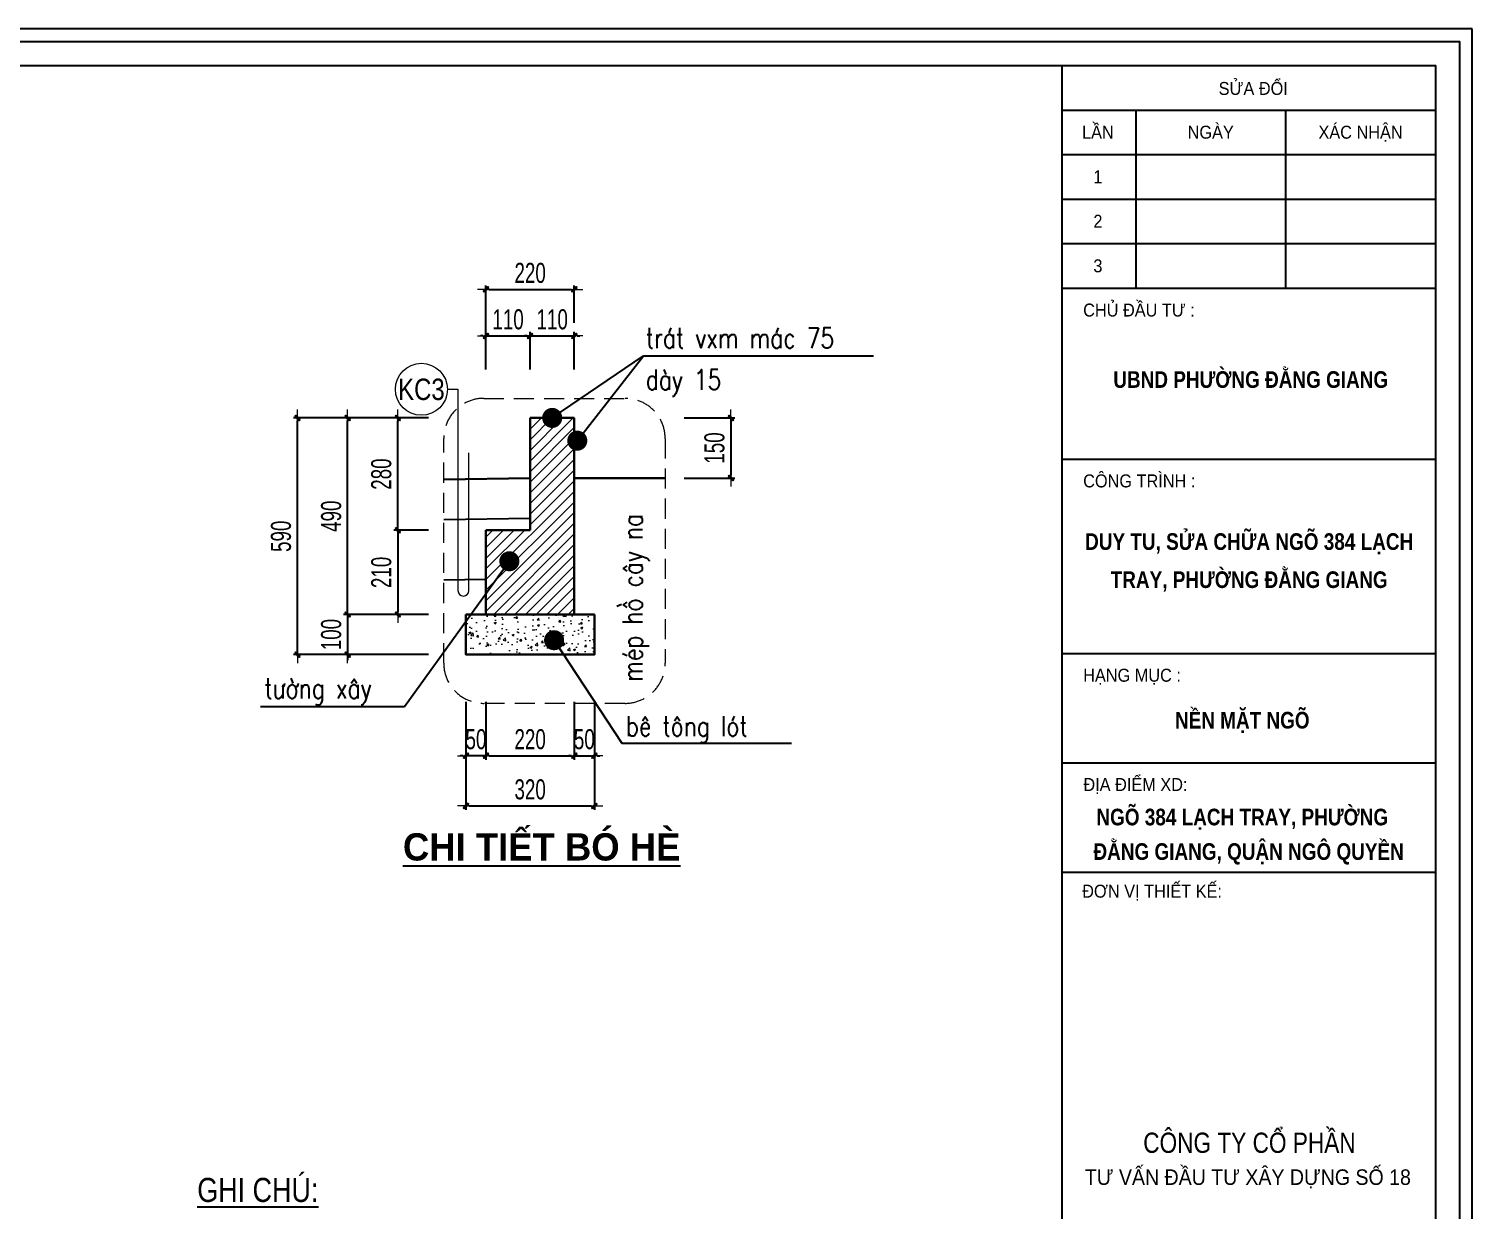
# Model space of a CAD drawing. Header units: millimetres. Extents: x -102634 to -54810, y 11643 to 27305.
# Drawn here: x -76830 to -73233, y 24361 to 27305 of the extents above; entities that cross this region are included whole.
import ezdxf
from ezdxf.enums import TextEntityAlignment as Align

# ---------------------------------------------------------------- set-up
doc = ezdxf.new("R2010")
doc.units = ezdxf.units.MM
doc.header["$MEASUREMENT"] = 0
doc.linetypes.add('HIDDEN', pattern=[0.375, 0.25, -0.125])
for name, color, linetype in [('BT7-THAY', 7, 'Continuous'), ('ENTTNTHIETKE1', 2, 'Continuous'), ('KHUNGTEN', 5, 'Continuous'), ('T.bao', 6, 'Continuous'), ('thep', 2, 'Continuous'), ('TXT', 5, 'Continuous')]:
    doc.layers.add(name, color=color, linetype=linetype)
for name, color, linetype, lineweight in [('HATCH', 252, 'Continuous', 9), ('LC Dim', 8, 'Continuous', 18), ('LC Hatch', 252, 'Continuous', 9), ('LC ISO', 153, 'Continuous', 13), ('LC MANH DUT', 35, 'HIDDEN', 5), ('LC Net dam 1', 30, 'Continuous', 30), ('LC Net manh', 239, 'Continuous', 5), ('LC Net thay', 7, 'Continuous', 25), ('LC Text1', 3, 'Continuous', 20), ('LC Text2', 7, 'Continuous', 25)]:
    doc.layers.add(name, color=color, linetype=linetype, lineweight=lineweight)
doc.styles.add('General text 2', font='arial.ttf')
doc.styles.add('HOATBIF', font='hoatbif.shx', dxfattribs={"width": 0.7})
doc.styles.add('LC 1', font='')
doc.styles.add('LC 3', font='vnsimli.shx', dxfattribs={"width": 0.75})
doc.styles.add('T2', font='', dxfattribs={"width": 0.8})
doc.styles.add('VnAvantH-B', font='')
doc.styles.get('LC 1').set_extended_font_data('.VnAvantH', bold=True)
doc.styles.get('T2').set_extended_font_data('.VnArialH')
doc.styles.get('VnAvantH-B').set_extended_font_data('.VnAvantH', bold=True)
doc.dimstyles.new('1-100(1-25)', dxfattribs={"dimscale": 25, "dimtxt": 2.5, "dimasz": 0.35, "dimexe": 0.5, "dimexo": 0, "dimgap": 0.8, "dimtad": 1, "dimdec": 0, "dimzin": 0, "dimdsep": 46, "dimtxsty": 'HOATBIF', "dimblk1": 'DOT', "dimblk2": 'DOT', "dimsah": 1, "dimcen": -1, "dimdle": 1, "dimclrd": 256, "dimclre": 256, "dimclrt": 4, "dimadec": 3, "dimazin": 2, "dimtfac": 0.333333, "dimtdec": 0, "dimtix": 1, "dimtmove": 2, "dimatfit": 3, "dimldrblk": 'DOT', "dimfxl": 1, "dimtvp": 0.833333, "dimtolj": 1, "dimtzin": 0, "dimarcsym": 0})

# ---------------------------------------------------------------- blocks, each defined once
blk = doc.blocks.new('khung vpn')
at = {"layer": 'Defpoints'}
for p, q in [((52556.46, -4195.446), (52498.758, -4195.446)), ((52556.46, -4235.276), (52556.46, -4195.446))]:
    blk.add_line(p, q, dxfattribs=at)
at = {"layer": 'KHUNGTEN'}
blk.add_lwpolyline([(52556.243, -4234.885), (52502.048, -4234.885), (52502.048, -4195.662), (52556.243, -4195.662)], close=True, dxfattribs=at)
at = {"layer": 'T.bao'}
for p, q in [((52549.443, -4196.835), (52555.832, -4196.835)), ((52550.703, -4196.835), (52550.703, -4199.885)), ((52553.267, -4196.835), (52553.267, -4199.885)), ((52549.443, -4197.598), (52555.832, -4197.598)), ((52549.443, -4198.36), (52555.832, -4198.36)), ((52549.443, -4199.123), (52555.832, -4199.123))]:
    blk.add_line(p, q, dxfattribs=at)
at = {"layer": 'thep'}
for p, q in [((52549.443, -4199.885), (52555.832, -4199.885)), ((52549.443, -4202.81), (52555.832, -4202.81)), ((52549.443, -4206.138), (52555.832, -4206.138)), ((52549.443, -4208.009), (52555.832, -4208.009)), ((52549.443, -4209.881), (52555.832, -4209.881))]:
    blk.add_line(p, q, dxfattribs=at)
for points in [[(52555.832, -4234.474), (52502.459, -4234.474), (52502.459, -4196.073), (52555.832, -4196.073)], [(52555.832, -4196.073), (52555.832, -4234.474), (52549.443, -4234.474), (52549.443, -4196.073)]]:
    blk.add_lwpolyline(points, close=True, dxfattribs=at)
at = {"layer": 'TXT', "linetype": 'Continuous'}
blk.add_line((52555.832, -4196.073), (52555.832, -4234.474), dxfattribs=at)
at = {"layer": 'BT7-THAY', "linetype": 'ByBlock', "style": 'VnAvantH-B', "width": 0.85}
for s, p in [('ubnd ph\xadêng §»NG GIANG', (52552.67, -4201.592)), ('nÒn mÆt ngâ', (52552.525, -4207.424)), ('ngâ 384 L¹CH TRAY, PH¦êNG', (52552.525, -4209.082)), ('§»NG GIANG, quËn ng« quyÒn', (52552.634, -4209.673))]:
    blk.add_text(s, height=0.28512, dxfattribs=at).set_placement(p, align=Align.CENTER)
at = {"layer": 'BT7-THAY', "insert": (52552.643, -4204.081), "char_height": 0.28512, "width": 6.5241, "attachment_point": 2, "line_spacing_factor": 1.372151, "style": 'VnAvantH-B'}
blk.add_mtext('{\\W0.85;duy tu, söa ch÷a NGâ 384 L¹CH TRAY, PH¦êNG §»NG GIANG}', dxfattribs=at)
at = {"layer": 'TXT', "linetype": 'Continuous', "style": 'T2'}
for s, height, width, p in [('söa ®æi', 0.2218, 0.9, (52552.713, -4196.577)), ('lÇn', 0.2218, 0.9, (52550.054, -4197.326)), ('ngµy', 0.2218, 0.9, (52551.985, -4197.326)), ('x¸c nhËn', 0.2218, 0.9, (52554.55, -4197.326)), ('1', 0.222, 0.9, (52550.054, -4198.089)), ('2', 0.222, 0.9, (52550.054, -4198.851)), ('3', 0.222, 0.9, (52550.054, -4199.614)), ('c«ng ty cæ phÇn', 0.34658, 0.8, (52552.648, -4214.689))]:
    blk.add_text(s, height=height, dxfattribs=dict(at, width=width)).set_placement(p, align=Align.CENTER)
at = {"layer": 'TXT', "linetype": 'Continuous', "style": 'T2', "width": 0.9}
for s, height, p in [('chñ ®Çu t\xad :', 0.22181, (52549.802, -4200.371)), ('c«ng tr×nh :', 0.22181, (52549.802, -4203.296)), ('h¹ng môc :', 0.2218, (52549.802, -4206.623)), ('®Þa ®iÓm xd:', 0.22181, (52549.806, -4208.494)), ('®¬n vÞ thiÕt kÕ:', 0.22181, (52549.785, -4210.32))]:
    blk.add_text(s, height=height, dxfattribs=at).set_placement(p)
blk.add_text('t\xad vÊn ®Çu t\xad x©y dùng sè 18', height=0.26617, dxfattribs=at).set_placement((52552.621, -4215.094), align=Align.MIDDLE)
blk = doc.blocks.new('TIEUDE2')
at = {"layer": 'LC Text2', "color": 7, "style": 'LC 1'}
blk.add_attdef('%%UTIªU§Ò', text='', height=3.5, dxfattribs=at).set_placement((0, 0), align=Align.BOTTOM_CENTER)
blk.add_attdef('TL', text='', height=2.2, dxfattribs=at).set_placement((0, -1.8), align=Align.TOP_CENTER)
blk = doc.blocks.new('*U5')
at = {"layer": 'LC ISO'}
blk.add_circle((0, 0), 4.25, dxfattribs=at)
at = {"layer": 'LC Text1', "style": 'General text 2', "width": 0.8, "flags": 8}
blk.add_attdef('SYMBOL', text='', height=3.5, dxfattribs=at).set_placement((0, 0), align=Align.MIDDLE_CENTER)
blk = doc.blocks.new('DOT')
at = {"layer": 'LC Dim', "color": 4}
blk.add_line((-1, -1), (1, 1), dxfattribs=at)
at = {"layer": 'LC Dim'}
blk.add_line((-3, 0), (3, 0), dxfattribs=at)
at = {"layer": 'LC Dim', "color": 4}
blk.add_lwpolyline([(0.5, 1), (-1, -0.5), (-0.5, -1), (1, 0.5)], close=True, dxfattribs=at)
blk = doc.blocks.new('*D92')
at = {"layer": 'Defpoints', "color": 0, "transparency": 16777216}
for p in [(-75910.4, 26335.8), (-75834.1, 26335.8), (-75834.1, 26055.8)]:
    blk.add_point(p, dxfattribs=at)
at = {"layer": 'LC Dim', "lineweight": -2, "transparency": 16777216}
for p, q in [((-75834.1, 26335.8), (-75920.4, 26335.8)), ((-75910.4, 26062.8), (-75910.4, 26328.8)), ((-75834.1, 26055.8), (-75920.4, 26055.8))]:
    blk.add_line(p, q, dxfattribs=at)
at = {"layer": 'LC Dim', "lineweight": -2, "transparency": 16777216, "xscale": 7, "yscale": 7, "zscale": 7}
for p, rotation in [((-75910.4, 26335.8), 90), ((-75910.4, 26055.8), 270)]:
    blk.add_blockref('DOT', p, dxfattribs=dict(at, rotation=rotation))
at = {"layer": 'LC Dim', "color": 4, "transparency": 16777216, "insert": (-75951.4, 26195.8), "char_height": 50, "attachment_point": 5, "rotation": 90, "style": 'HOATBIF'}
blk.add_mtext('\\A1;280', dxfattribs=at)
blk = doc.blocks.new('_Dot')
at = {"color": 0, "linetype": 'ByBlock', "lineweight": -2}
blk.add_line((-0.5, 0), (-1, 0), dxfattribs=at)
at = {"color": 0, "linetype": 'ByBlock', "const_width": 0.5}
blk.add_lwpolyline([(-0.25, 0, 1), (0.25, 0, 1)], format="xyb", close=True, dxfattribs=at)
blk = doc.blocks.new('*D93')
at = {"layer": 'Defpoints', "color": 0, "transparency": 16777216}
for p in [(-75834.1, 26055.8), (-75910.4, 25845.8), (-75834.1, 25845.8)]:
    blk.add_point(p, dxfattribs=at)
at = {"layer": 'LC Dim', "lineweight": -2, "transparency": 16777216}
for p, q in [((-75834.1, 26055.8), (-75920.4, 26055.8)), ((-75910.4, 26048.8), (-75910.4, 25852.8)), ((-75834.1, 25845.8), (-75920.4, 25845.8))]:
    blk.add_line(p, q, dxfattribs=at)
at = {"layer": 'LC Dim', "lineweight": -2, "transparency": 16777216, "xscale": 7, "yscale": 7, "zscale": 7}
for p, rotation in [((-75910.4, 26055.8), 90), ((-75910.4, 25845.8), 270)]:
    blk.add_blockref('DOT', p, dxfattribs=dict(at, rotation=rotation))
at = {"layer": 'LC Dim', "color": 4, "transparency": 16777216, "insert": (-75951.4, 25950.8), "char_height": 50, "attachment_point": 5, "rotation": 90, "style": 'HOATBIF'}
blk.add_mtext('\\A1;210', dxfattribs=at)
blk = doc.blocks.new('*D94')
at = {"layer": 'Defpoints', "color": 0, "transparency": 16777216}
for p in [(-75834.1, 25845.8), (-76035.4, 25745.8), (-75834.1, 25745.8)]:
    blk.add_point(p, dxfattribs=at)
at = {"layer": 'LC Dim', "lineweight": -2, "transparency": 16777216}
for p, q in [((-76035.4, 25852.8), (-76035.4, 25859.8)), ((-75834.1, 25845.8), (-76045.4, 25845.8)), ((-76035.4, 25845.8), (-76035.4, 25745.8)), ((-75834.1, 25745.8), (-76045.4, 25745.8)), ((-76035.4, 25738.8), (-76035.4, 25731.8))]:
    blk.add_line(p, q, dxfattribs=at)
at = {"layer": 'LC Dim', "lineweight": -2, "transparency": 16777216, "xscale": 7, "yscale": 7, "zscale": 7}
for p, rotation in [((-76035.4, 25845.8), 270), ((-76035.4, 25745.8), 90)]:
    blk.add_blockref('DOT', p, dxfattribs=dict(at, rotation=rotation))
at = {"layer": 'LC Dim', "color": 4, "transparency": 16777216, "insert": (-76076.4, 25795.8), "char_height": 50, "attachment_point": 5, "rotation": 90, "style": 'HOATBIF'}
blk.add_mtext('\\A1;100', dxfattribs=at)
blk = doc.blocks.new('*D95')
at = {"layer": 'Defpoints', "color": 0, "transparency": 16777216}
for p in [(-76035.4, 26335.8), (-75834.1, 26335.8), (-75834.1, 25845.8)]:
    blk.add_point(p, dxfattribs=at)
at = {"layer": 'LC Dim', "lineweight": -2, "transparency": 16777216}
for p, q in [((-75834.1, 26335.8), (-76045.4, 26335.8)), ((-76035.4, 25852.8), (-76035.4, 26328.8)), ((-75834.1, 25845.8), (-76045.4, 25845.8))]:
    blk.add_line(p, q, dxfattribs=at)
at = {"layer": 'LC Dim', "lineweight": -2, "transparency": 16777216, "xscale": 7, "yscale": 7, "zscale": 7}
for p, rotation in [((-76035.4, 26335.8), 90), ((-76035.4, 25845.8), 270)]:
    blk.add_blockref('DOT', p, dxfattribs=dict(at, rotation=rotation))
at = {"layer": 'LC Dim', "color": 4, "transparency": 16777216, "insert": (-76076.4, 26090.8), "char_height": 50, "attachment_point": 5, "rotation": 90, "style": 'HOATBIF'}
blk.add_mtext('\\A1;490', dxfattribs=at)
blk = doc.blocks.new('*D96')
at = {"layer": 'Defpoints', "color": 0, "transparency": 16777216}
for p in [(-76160.4, 26335.8), (-75834.1, 26335.8), (-75834.1, 25745.8)]:
    blk.add_point(p, dxfattribs=at)
at = {"layer": 'LC Dim', "lineweight": -2, "transparency": 16777216}
for p, q in [((-75834.1, 26335.8), (-76170.4, 26335.8)), ((-76160.4, 25752.8), (-76160.4, 26328.8)), ((-75834.1, 25745.8), (-76170.4, 25745.8))]:
    blk.add_line(p, q, dxfattribs=at)
at = {"layer": 'LC Dim', "lineweight": -2, "transparency": 16777216, "xscale": 7, "yscale": 7, "zscale": 7}
for p, rotation in [((-76160.4, 26335.8), 90), ((-76160.4, 25745.8), 270)]:
    blk.add_blockref('DOT', p, dxfattribs=dict(at, rotation=rotation))
at = {"layer": 'LC Dim', "color": 4, "transparency": 16777216, "insert": (-76201.4, 26040.8), "char_height": 50, "attachment_point": 5, "rotation": 90, "style": 'HOATBIF'}
blk.add_mtext('\\A1;590', dxfattribs=at)
blk = doc.blocks.new('*D97')
at = {"layer": 'Defpoints', "color": 0, "transparency": 16777216}
for p in [(-75580.7, 26540.2), (-75690.7, 26456.8), (-75580.7, 26456.8)]:
    blk.add_point(p, dxfattribs=at)
at = {"layer": 'LC Dim', "lineweight": -2, "transparency": 16777216}
for p, q in [((-75690.7, 26456.8), (-75690.7, 26550.2)), ((-75580.7, 26456.8), (-75580.7, 26550.2)), ((-75697.7, 26540.2), (-75704.7, 26540.2)), ((-75690.7, 26540.2), (-75580.7, 26540.2)), ((-75573.7, 26540.2), (-75566.7, 26540.2))]:
    blk.add_line(p, q, dxfattribs=at)
at = {"layer": 'LC Dim', "lineweight": -2, "transparency": 16777216, "xscale": 7, "yscale": 7, "zscale": 7}
blk.add_blockref('DOT', (-75690.7, 26540.2), dxfattribs=at)
at = {"layer": 'LC Dim', "lineweight": -2, "transparency": 16777216, "xscale": 7, "yscale": 7, "zscale": 7, "rotation": 180}
blk.add_blockref('DOT', (-75580.7, 26540.2), dxfattribs=at)
at = {"layer": 'LC Dim', "color": 4, "transparency": 16777216, "insert": (-75635.7, 26581.2), "char_height": 50, "attachment_point": 5, "style": 'HOATBIF'}
blk.add_mtext('\\A1;110', dxfattribs=at)
blk = doc.blocks.new('*D98')
at = {"layer": 'Defpoints', "color": 0, "transparency": 16777216}
for p in [(-75470.7, 26540.2), (-75580.7, 26456.8), (-75470.7, 26456.8)]:
    blk.add_point(p, dxfattribs=at)
at = {"layer": 'LC Dim', "lineweight": -2, "transparency": 16777216}
for p, q in [((-75580.7, 26456.8), (-75580.7, 26550.2)), ((-75470.7, 26456.8), (-75470.7, 26550.2)), ((-75587.7, 26540.2), (-75594.7, 26540.2)), ((-75580.7, 26540.2), (-75470.7, 26540.2)), ((-75463.7, 26540.2), (-75456.7, 26540.2))]:
    blk.add_line(p, q, dxfattribs=at)
at = {"layer": 'LC Dim', "lineweight": -2, "transparency": 16777216, "xscale": 7, "yscale": 7, "zscale": 7}
blk.add_blockref('DOT', (-75580.7, 26540.2), dxfattribs=at)
at = {"layer": 'LC Dim', "lineweight": -2, "transparency": 16777216, "xscale": 7, "yscale": 7, "zscale": 7, "rotation": 180}
blk.add_blockref('DOT', (-75470.7, 26540.2), dxfattribs=at)
at = {"layer": 'LC Dim', "color": 4, "transparency": 16777216, "insert": (-75525.7, 26581.2), "char_height": 50, "attachment_point": 5, "style": 'HOATBIF'}
blk.add_mtext('\\A1;110', dxfattribs=at)
blk = doc.blocks.new('*D99')
at = {"layer": 'Defpoints', "color": 0, "transparency": 16777216}
for p in [(-75197.2, 26335.8), (-75197.2, 26185.8), (-75080.3, 26185.8)]:
    blk.add_point(p, dxfattribs=at)
at = {"layer": 'LC Dim', "lineweight": -2, "transparency": 16777216}
for p, q in [((-75197.2, 26335.8), (-75070.3, 26335.8)), ((-75080.3, 26328.8), (-75080.3, 26192.8)), ((-75197.2, 26185.8), (-75070.3, 26185.8))]:
    blk.add_line(p, q, dxfattribs=at)
at = {"layer": 'LC Dim', "lineweight": -2, "transparency": 16777216, "xscale": 7, "yscale": 7, "zscale": 7}
for p, rotation in [((-75080.3, 26335.8), 90), ((-75080.3, 26185.8), 270)]:
    blk.add_blockref('DOT', p, dxfattribs=dict(at, rotation=rotation))
at = {"layer": 'LC Dim', "color": 4, "transparency": 16777216, "insert": (-75121.3, 26260.8), "char_height": 50, "attachment_point": 5, "rotation": 90, "style": 'HOATBIF'}
blk.add_mtext('\\A1;150', dxfattribs=at)
blk = doc.blocks.new('*D100')
at = {"layer": 'Defpoints', "color": 0, "transparency": 16777216}
for p in [(-75470.7, 26656), (-75470.7, 26572.7), (-75690.7, 26456.8)]:
    blk.add_point(p, dxfattribs=at)
at = {"layer": 'LC Dim', "lineweight": -2, "transparency": 16777216}
for p, q in [((-75690.7, 26456.8), (-75690.7, 26666)), ((-75683.7, 26656), (-75477.7, 26656)), ((-75470.7, 26572.7), (-75470.7, 26666))]:
    blk.add_line(p, q, dxfattribs=at)
at = {"layer": 'LC Dim', "lineweight": -2, "transparency": 16777216, "xscale": 7, "yscale": 7, "zscale": 7, "rotation": 180}
blk.add_blockref('DOT', (-75690.7, 26656), dxfattribs=at)
at = {"layer": 'LC Dim', "lineweight": -2, "transparency": 16777216, "xscale": 7, "yscale": 7, "zscale": 7}
blk.add_blockref('DOT', (-75470.7, 26656), dxfattribs=at)
at = {"layer": 'LC Dim', "color": 4, "transparency": 16777216, "insert": (-75580.7, 26697), "char_height": 50, "attachment_point": 5, "style": 'HOATBIF'}
blk.add_mtext('\\A1;220', dxfattribs=at)
blk = doc.blocks.new('*D101')
at = {"layer": 'Defpoints', "color": 0, "transparency": 16777216}
for p in [(-75690.7, 25628.2), (-75470.7, 25628.2), (-75470.7, 25493.7)]:
    blk.add_point(p, dxfattribs=at)
at = {"layer": 'LC Dim', "lineweight": -2, "transparency": 16777216}
for p, q in [((-75690.7, 25628.2), (-75690.7, 25483.7)), ((-75470.7, 25628.2), (-75470.7, 25483.7)), ((-75683.7, 25493.7), (-75477.7, 25493.7))]:
    blk.add_line(p, q, dxfattribs=at)
at = {"layer": 'LC Dim', "lineweight": -2, "transparency": 16777216, "xscale": 7, "yscale": 7, "zscale": 7, "rotation": 180}
blk.add_blockref('DOT', (-75690.7, 25493.7), dxfattribs=at)
at = {"layer": 'LC Dim', "lineweight": -2, "transparency": 16777216, "xscale": 7, "yscale": 7, "zscale": 7}
blk.add_blockref('DOT', (-75470.7, 25493.7), dxfattribs=at)
at = {"layer": 'LC Dim', "color": 4, "transparency": 16777216, "insert": (-75580.7, 25534.7), "char_height": 50, "attachment_point": 5, "style": 'HOATBIF'}
blk.add_mtext('\\A1;220', dxfattribs=at)
blk = doc.blocks.new('*D102')
at = {"layer": 'Defpoints', "color": 0, "transparency": 16777216}
for p in [(-75470.7, 25628.2), (-75420.7, 25628.2), (-75420.7, 25493.7)]:
    blk.add_point(p, dxfattribs=at)
at = {"layer": 'LC Dim', "lineweight": -2, "transparency": 16777216}
for p, q in [((-75470.7, 25628.2), (-75470.7, 25483.7)), ((-75420.7, 25628.2), (-75420.7, 25483.7)), ((-75477.7, 25493.7), (-75484.7, 25493.7)), ((-75470.7, 25493.7), (-75420.7, 25493.7)), ((-75413.7, 25493.7), (-75406.7, 25493.7))]:
    blk.add_line(p, q, dxfattribs=at)
at = {"layer": 'LC Dim', "lineweight": -2, "transparency": 16777216, "xscale": 7, "yscale": 7, "zscale": 7}
blk.add_blockref('DOT', (-75470.7, 25493.7), dxfattribs=at)
at = {"layer": 'LC Dim', "lineweight": -2, "transparency": 16777216, "xscale": 7, "yscale": 7, "zscale": 7, "rotation": 180}
blk.add_blockref('DOT', (-75420.7, 25493.7), dxfattribs=at)
at = {"layer": 'LC Dim', "color": 4, "transparency": 16777216, "insert": (-75445.7, 25534.7), "char_height": 50, "attachment_point": 5, "style": 'HOATBIF'}
blk.add_mtext('\\A1;50', dxfattribs=at)
blk = doc.blocks.new('*D103')
at = {"layer": 'Defpoints', "color": 0, "transparency": 16777216}
for p in [(-75740.7, 25628.2), (-75690.7, 25628.2), (-75740.7, 25493.7)]:
    blk.add_point(p, dxfattribs=at)
at = {"layer": 'LC Dim', "lineweight": -2, "transparency": 16777216}
for p, q in [((-75740.7, 25628.2), (-75740.7, 25483.7)), ((-75690.7, 25628.2), (-75690.7, 25483.7)), ((-75747.7, 25493.7), (-75754.7, 25493.7)), ((-75690.7, 25493.7), (-75740.7, 25493.7)), ((-75683.7, 25493.7), (-75676.7, 25493.7))]:
    blk.add_line(p, q, dxfattribs=at)
at = {"layer": 'LC Dim', "lineweight": -2, "transparency": 16777216, "xscale": 7, "yscale": 7, "zscale": 7}
blk.add_blockref('DOT', (-75740.7, 25493.7), dxfattribs=at)
at = {"layer": 'LC Dim', "lineweight": -2, "transparency": 16777216, "xscale": 7, "yscale": 7, "zscale": 7, "rotation": 180}
blk.add_blockref('DOT', (-75690.7, 25493.7), dxfattribs=at)
at = {"layer": 'LC Dim', "color": 4, "transparency": 16777216, "insert": (-75715.7, 25534.7), "char_height": 50, "attachment_point": 5, "style": 'HOATBIF'}
blk.add_mtext('\\A1;50', dxfattribs=at)
blk = doc.blocks.new('*D104')
at = {"layer": 'Defpoints', "color": 0, "transparency": 16777216}
for p in [(-75740.7, 25628.2), (-75420.7, 25628.2), (-75420.7, 25368.7)]:
    blk.add_point(p, dxfattribs=at)
at = {"layer": 'LC Dim', "lineweight": -2, "transparency": 16777216}
for p, q in [((-75740.7, 25628.2), (-75740.7, 25358.7)), ((-75420.7, 25628.2), (-75420.7, 25358.7)), ((-75733.7, 25368.7), (-75427.7, 25368.7))]:
    blk.add_line(p, q, dxfattribs=at)
at = {"layer": 'LC Dim', "lineweight": -2, "transparency": 16777216, "xscale": 7, "yscale": 7, "zscale": 7, "rotation": 180}
blk.add_blockref('DOT', (-75740.7, 25368.7), dxfattribs=at)
at = {"layer": 'LC Dim', "lineweight": -2, "transparency": 16777216, "xscale": 7, "yscale": 7, "zscale": 7}
blk.add_blockref('DOT', (-75420.7, 25368.7), dxfattribs=at)
at = {"layer": 'LC Dim', "color": 4, "transparency": 16777216, "insert": (-75580.7, 25409.7), "char_height": 50, "attachment_point": 5, "style": 'HOATBIF'}
blk.add_mtext('\\A1;320', dxfattribs=at)

msp = doc.modelspace()

# ---------------------------------------------------------------- hatches: boundary and pattern name
at = {"layer": 'HATCH'}
h = msp.add_hatch(dxfattribs=at)
h.set_pattern_fill('ANSI31', color=256, scale=150)
h.set_pattern_definition([(45, (28242.616, 15792.05), (-13.258252, 13.258252), [])])
h.paths.add_polyline_path([(-75470.7, 26335.8), (-75580.7, 26335.8), (-75580.7, 26055.8), (-75690.7, 26055.8), (-75690.7, 25845.8), (-75470.7, 25845.8)])
at = {"layer": 'LC Hatch'}
h = msp.add_hatch(dxfattribs=at)
h.set_pattern_fill('AR-CONC', color=256, scale=7.5, style=0)
h.set_pattern_definition([(50, (-7.845, -148.98), (53.794514, -4.70641), [5.625, -61.875]), (355, (-7.845, -148.98), (-10.40635, 56.41441), [4.5, -49.5]), (100.451444, (-3.36, -149.374), (43.388164, 51.708), [4.780514, -52.58566]), (46.1842, (-7.845, -133.98), (80.0431, -12.413946), [8.4375, -92.8125]), (96.63564, (-1.175, -135.02), (70.099646, 73.058895), [7.170776, -78.87853]), (351.18416, (-7.845, -133.98), (70.09965, 73.058895), [6.75, -74.25]), (21, (-0.345, -137.73), (44.76803, -30.196417), [5.625, -61.875]), (326, (-0.345, -137.73), (18.24865, 54.386253), [4.5, -49.5]), (71.451445, (3.385, -140.25), (63.016678, 24.189836), [4.780514, -52.58566]), (37.5, (-7.845, -148.982), (0.911989, 24.967039), [0, -48.9, 0, -50.25, 0, -49.6875]), (7.5, (-7.845, -148.982), (19.730215, 29.580878), [0, -28.65, 0, -47.775, 0, -18.9375]), (327.5, (-24.57, -148.982), (40.0366827, -1.6916154), [0, -18.75, 0, -58.5, 0, -77.625]), (317.5, (-32.07, -148.982), (43.738963, 7.507874), [0, -24.375, 0, -38.85, 0, -55.125])])
h.paths.add_polyline_path([(-75740.7, 25845.8), (-75740.7, 25745.8), (-75420.7, 25745.8), (-75420.7, 25845.8)])

# ---------------------------------------------------------------- linework, layer by layer
at = {"layer": 'LC MANH DUT', "ltscale": 200}
msp.add_lwpolyline([(-75696.1, 26384.6), (-75344.2, 26384.6, -0.414214), (-75244.2, 26284.6), (-75244.2, 25724.4, -0.414214), (-75344.2, 25624.4), (-75696.1, 25624.4, -0.414214), (-75796.1, 25724.4), (-75796.1, 26284.6, -0.414214)], format="xyb", close=True, dxfattribs=at)
at = {"layer": 'LC Net dam 1'}
for p, q in [((-75470.7, 26335.8), (-75580.7, 26335.8)), ((-75580.7, 26335.8), (-75580.7, 26055.8)), ((-75470.7, 25845.8), (-75470.7, 26335.8)), ((-75580.7, 26055.8), (-75690.7, 26055.8)), ((-75690.7, 26055.8), (-75690.7, 25845.8)), ((-75740.7, 25845.8), (-75420.7, 25845.8))]:
    msp.add_line(p, q, dxfattribs=at)
at = {"layer": 'LC Net dam 1', "lineweight": 30}
msp.add_lwpolyline([(-75796.1, 26182.6), (-75580.7, 26185.8)], dxfattribs=at)
at = {"layer": 'LC Net dam 1'}
for points in [[(-75470.7, 26185.8), (-75244.2, 26185.8)], [(-75420.7, 25845.8), (-75420.7, 25745.8), (-75740.7, 25745.8), (-75740.7, 25845.8)]]:
    msp.add_lwpolyline(points, dxfattribs=at)
at = {"layer": 'LC Net manh', "color": 252}
msp.add_lwpolyline([(-75786.8, 26407.1), (-75760.6, 26407.1), (-75760.6, 25905.3, 1), (-75733.5, 25905.3), (-75733.5, 26248.5)], format="xyb", dxfattribs=at)
at = {"layer": 'LC Net thay', "ltscale": 250}
for points in [[(-75796.1, 26082.6), (-75580.7, 26085.8)], [(-75796.1, 25932.6), (-75690.7, 25934.2)]]:
    msp.add_lwpolyline(points, dxfattribs=at)

# ---------------------------------------------------------------- block references
at = {"layer": 'ENTTNTHIETKE1', "color": 6, "xscale": 145.5820509350254, "yscale": 145.5820509350254, "zscale": 145.5820509350254}
msp.add_blockref('khung vpn', (-7724510.6, 638087.1), dxfattribs=at)
at = {"layer": 'LC Net manh'}
ref = msp.add_blockref('*U5', (-75851.6, 26407.1), dxfattribs=dict(at, xscale=15.24705842815456, yscale=15.24705842816002, zscale=15.24705842815929))
ref.add_attrib('SYMBOL', 'KC3', dxfattribs={"layer": 'LC Text1', "height": 53.36, "style": 'General text 2', "width": 0.8}).set_placement((-75851.6, 26407.1), align=Align.MIDDLE_CENTER)
at = {"layer": 'LC Text2'}
ref = msp.add_blockref('TIEUDE2', (-75552, 25212.3, 0), dxfattribs=dict(at, xscale=20.00081018598456, yscale=20.00081018598456, zscale=20.00081018598456, rotation=359.999216292062))
ref.add_attrib('%%UTIªU§Ò', '%%Uchi tiÕt bã hÌ', dxfattribs={"color": 7, "height": 67.926, "rotation": 359.9992, "style": 'LC 1'}).set_placement((-75552, 25212.3), align=Align.BOTTOM_CENTER)

# ---------------------------------------------------------------- texts
at = {"layer": 'LC Text1', "color": 3, "style": 'LC 3', "width": 0.8}
for s, p in [('tr¸t vxm m¸c 75', (-75292.8, 26510)), ('dµy 15', (-75292.8, 26406.1)), ('t\xadêng x©y', (-76243.3, 25636.8)), ('bª t«ng lãt', (-75342.1, 25542.8))]:
    msp.add_text(s, height=50, dxfattribs=at).set_placement(p)
msp.add_text('mÐp hå c©y na', height=50, rotation=90, dxfattribs=at).set_placement((-75300.8, 25678.6))
at = {"layer": 'LC Text2', "style": 'T2', "width": 0.8}
msp.add_text('%%Ughi chó:', height=60.002, rotation=359.9992, dxfattribs=at).set_placement((-76410.2, 24381.6, 0))

# ---------------------------------------------------------------- dimensions: what is measured, and where the dimension line sits
at = {"layer": 'LC Dim'}
for base, p1, p2, picture, middle in [((-75470.7, 26656), (-75690.7, 26456.8), (-75470.7, 26572.7), '*D100', (-75580.7, 26697)), ((-75580.7, 26540.2), (-75690.7, 26456.8), (-75580.7, 26456.8), '*D97', (-75635.7, 26581.2)), ((-75470.7, 26540.2), (-75580.7, 26456.8), (-75470.7, 26456.8), '*D98', (-75525.7, 26581.2)), ((-75740.7, 25493.7), (-75690.7, 25628.2), (-75740.7, 25628.2), '*D103', (-75715.7, 25534.7)), ((-75420.7, 25368.7), (-75740.7, 25628.2), (-75420.7, 25628.2), '*D104', (-75580.7, 25409.7)), ((-75470.7, 25493.7), (-75690.7, 25628.2), (-75470.7, 25628.2), '*D101', (-75580.7, 25534.7)), ((-75420.7, 25493.7), (-75470.7, 25628.2), (-75420.7, 25628.2), '*D102', (-75445.7, 25534.7))]:
    dim = msp.add_linear_dim(base=base, p1=p1, p2=p2, dimstyle='1-100(1-25)', override={"dimscale": 20, "dimfxl": 2, "dimarcsym": 1}, dxfattribs=at)
    dim.commit()
    dim.dimension.update_dxf_attribs({"geometry": picture, "text_midpoint": middle})
for base, p1, p2, picture, middle in [((-76160.4, 26335.8), (-75834.1, 25745.8), (-75834.1, 26335.8), '*D96', (-76201.4, 26040.8)), ((-76035.4, 26335.8), (-75834.1, 25845.8), (-75834.1, 26335.8), '*D95', (-76076.4, 26090.8)), ((-75910.4, 26335.8), (-75834.1, 26055.8), (-75834.1, 26335.8), '*D92', (-75951.4, 26195.8)), ((-75080.3, 26185.8), (-75197.2, 26335.8), (-75197.2, 26185.8), '*D99', (-75121.3, 26260.8)), ((-75910.4, 25845.8), (-75834.1, 26055.8), (-75834.1, 25845.8), '*D93', (-75951.4, 25950.8)), ((-76035.4, 25745.8), (-75834.1, 25845.8), (-75834.1, 25745.8), '*D94', (-76076.4, 25795.8))]:
    dim = msp.add_linear_dim(base=base, p1=p1, p2=p2, angle=90, dimstyle='1-100(1-25)', override={"dimscale": 20, "dimfxl": 2, "dimarcsym": 1}, dxfattribs=at)
    dim.commit()
    dim.dimension.update_dxf_attribs({"geometry": picture, "text_midpoint": middle})

# ---------------------------------------------------------------- leaders
at = {"layer": 'LC Hatch'}
for points in [[(-75525.7, 26335.8), (-75298, 26490.6), (-74725.3, 26490.6)], [(-75463.2, 26279.1), (-75298, 26490.6), (-74725.3, 26490.6)], [(-75632.5, 25978.5), (-75893.4, 25616), (-76252.8, 25616)], [(-75521, 25781.8), (-75351.8, 25524.9), (-74929.8, 25524.9)]]:
    msp.add_leader(points, dimstyle='1-100(1-25)', override={"dimasz": 2, "dimgap": 0.8, "dimtad": 0, "dimfxl": 2, "dimarcsym": 1}, dxfattribs=at)

doc.saveas('drawing.dxf')
